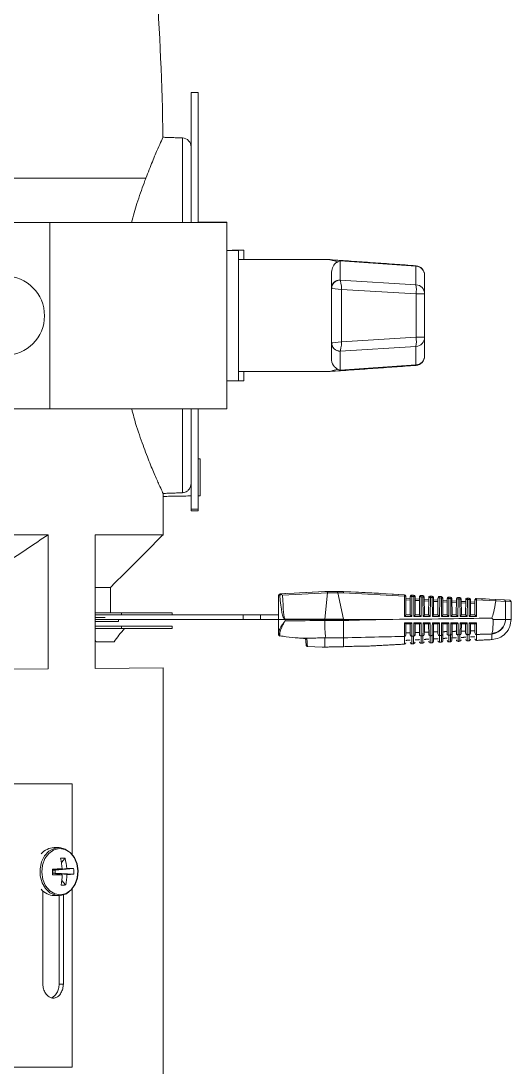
# Model space of a CAD drawing. Extents: x 12.1 to 108.7, y 1 to 80.4.
# Drawn here: x 49.34 to 52.63, y 61.99 to 69.01 of the extents above; entities that cross this region are included whole.
import ezdxf

# ---------------------------------------------------------------- set-up
doc = ezdxf.new("R2010")
doc.units = 0
doc.header["$MEASUREMENT"] = 0
doc.linetypes.add('SLD-Solid', pattern=[0])
doc.layers.add('OBJECT', color=7, linetype='CONTINUOUS')

msp = doc.modelspace()

# ---------------------------------------------------------------- linework, layer by layer
at = {"layer": 'OBJECT', "linetype": 'SLD-Solid', "lineweight": 15}
for p, q in [((50.479, 68.5258), (50.479, 67.6545)), ((50.527, 68.5258), (50.527, 67.6546)), ((50.4211, 67.6545), (50.4211, 68.2218)), ((50.1753, 67.9527), (48.3506, 67.9527)), ((49.5296, 67.6544), (48.3506, 67.6544)), ((49.5296, 67.6544), (48.3506, 67.6544)), ((49.5296, 66.4044), (49.5296, 67.6544)), ((49.5296, 67.6544), (49.5296, 67.6544)), ((50.7176, 67.656), (50.5296, 67.656)), ((50.5296, 67.656), (50.5296, 67.6546)), ((50.5296, 67.6546), (50.7176, 67.6546)), ((50.7176, 67.656), (50.7176, 67.6546)), ((50.7176, 66.4046), (50.7176, 67.6546)), ((50.7538, 67.4684), (50.7538, 67.468)), ((50.7956, 67.468), (50.7956, 66.5946)), ((50.8318, 67.4684), (50.8318, 67.4055)), ((51.9874, 67.3616), (51.4794, 67.3974)), ((51.4794, 67.3974), (51.4794, 67.2683)), ((51.4206, 67.2138), (51.4206, 67.3216)), ((51.9874, 67.2374), (51.9874, 67.3616)), ((52.0456, 67.2997), (52.0456, 67.3025)), ((52.0456, 67.2997), (52.0456, 67.1755)), ((51.4794, 67.2683), (51.4795, 67.2681)), ((51.4795, 67.2681), (51.9874, 67.2374)), ((51.4206, 66.8469), (51.4206, 67.2138)), ((51.4885, 67.2057), (51.4885, 66.855)), ((51.9885, 67.1755), (51.4885, 67.2057)), ((51.9885, 66.8852), (51.9885, 67.1755)), ((51.9885, 67.1755), (52.0456, 67.1755)), ((52.0456, 67.1755), (52.0456, 66.8852)), ((51.4885, 66.855), (51.9885, 66.8852)), ((51.9885, 66.8852), (52.0456, 66.8852)), ((52.0456, 66.8852), (52.0456, 66.7614)), ((51.4206, 66.7394), (51.4206, 66.8469)), ((51.9874, 66.8233), (51.4795, 66.7926)), ((51.9874, 66.6994), (51.9874, 66.8233)), ((51.4795, 66.7926), (51.4794, 66.7924)), ((51.4794, 66.7924), (51.4794, 66.6637)), ((52.0456, 66.7586), (52.0456, 66.7614)), ((51.4794, 66.6637), (51.9874, 66.6994)), ((51.9874, 66.6994), (51.9874, 66.6962)), ((50.7956, 66.5946), (50.7956, 66.593)), ((50.8318, 66.6555), (50.8318, 66.5934)), ((49.5296, 66.4044), (48.3506, 66.4044)), ((50.4211, 65.8421), (50.4211, 66.4044)), ((50.479, 66.4045), (50.479, 65.7309)), ((50.527, 66.4045), (50.527, 65.7309)), ((50.539, 66.0698), (50.539, 65.8219)), ((50.527, 65.7309), (50.479, 65.7309)), ((50.479, 65.7208), (50.479, 65.7309)), ((50.527, 65.7208), (50.479, 65.7208)), ((50.527, 65.7208), (50.527, 65.7309)), ((49.5184, 65.5609), (48.3506, 65.5609)), ((49.5184, 65.5609), (49.5184, 64.6607)), ((50.2918, 65.5609), (49.836, 65.5609)), ((49.836, 65.5609), (49.836, 64.9185)), ((49.9368, 65.2059), (49.836, 65.2059)), ((51.0657, 65.1448), (51.0657, 64.9925)), ((51.0658, 65.1537), (51.0741, 65.1541)), ((51.0874, 65.1644), (51.0752, 65.1637)), ((51.3757, 65.18), (51.0874, 65.1644)), ((51.0922, 65.1553), (51.3943, 65.1717)), ((51.1075, 65.1655), (51.1123, 65.1657)), ((51.2054, 65.1708), (51.3757, 65.18)), ((51.384, 65.18), (51.3757, 65.18)), ((51.3759, 64.9941), (51.3945, 65.1703)), ((51.4615, 65.18), (51.384, 65.18)), ((51.3945, 65.1703), (51.4622, 65.1703)), ((51.5007, 65.18), (51.4615, 65.18)), ((51.4622, 65.1705), (51.4622, 65.1703)), ((51.4622, 65.1705), (51.5017, 65.1705)), ((51.4622, 65.1703), (51.5004, 64.9941)), ((51.5007, 65.18), (51.5007, 65.18)), ((51.9095, 65.1584), (51.5007, 65.18)), ((51.5007, 65.18), (51.6019, 65.1747)), ((51.5017, 65.1705), (51.9102, 65.149)), ((51.6019, 65.1747), (51.7357, 65.1676)), ((51.7962, 65.1644), (51.8363, 65.1623)), ((51.8363, 65.1623), (51.9095, 65.1584)), ((51.9114, 65.013), (51.9102, 65.149)), ((51.919, 65.1485), (51.9201, 65.0225)), ((51.9191, 65.1329), (51.9493, 65.1313)), ((51.9492, 65.1219), (51.9192, 65.1235)), ((51.9483, 65.0225), (51.9494, 65.1459)), ((51.9606, 65.1463), (51.9595, 65.013)), ((51.9599, 65.1558), (51.9715, 65.1552)), ((51.9722, 65.1457), (51.9606, 65.1463)), ((51.9734, 65.013), (51.9722, 65.1457)), ((51.981, 65.1453), (51.9821, 65.0225)), ((51.9812, 65.1296), (52.0113, 65.128)), ((52.0112, 65.1186), (51.9812, 65.1202)), ((52.0103, 65.0225), (52.0114, 65.1426)), ((52.0226, 65.143), (52.0215, 65.013)), ((52.0219, 65.1525), (52.0336, 65.1519)), ((52.0343, 65.1424), (52.0226, 65.143)), ((52.0354, 65.013), (52.0343, 65.1424)), ((52.0431, 65.142), (52.0441, 65.0225)), ((52.0432, 65.1263), (52.0732, 65.1248)), ((52.0723, 65.0225), (52.0734, 65.1393)), ((52.0846, 65.1398), (52.0835, 65.013)), ((52.0839, 65.1492), (52.0956, 65.1486)), ((52.0963, 65.1391), (52.0846, 65.1398)), ((52.0974, 65.013), (52.0963, 65.1391)), ((52.1051, 65.1387), (52.1061, 65.0225)), ((52.1052, 65.1231), (52.1352, 65.1215)), ((52.1343, 65.0225), (52.1353, 65.1361)), ((52.1466, 65.1365), (52.1455, 65.013)), ((52.1459, 65.146), (52.1576, 65.1453)), ((52.1583, 65.1359), (52.1466, 65.1365)), ((52.1594, 65.013), (52.1583, 65.1359)), ((52.1671, 65.1354), (52.1681, 65.0225)), ((52.1672, 65.1198), (52.1972, 65.1182)), ((52.1963, 65.0225), (52.1973, 65.1328)), ((52.2085, 65.1332), (52.2075, 65.013)), ((52.2078, 65.1427), (52.2197, 65.1421)), ((52.2204, 65.1326), (52.2085, 65.1332)), ((52.2214, 65.013), (52.2204, 65.1326)), ((52.2291, 65.1322), (52.2301, 65.0225)), ((52.2583, 65.0225), (52.2593, 65.1295)), ((52.2705, 65.1299), (52.2695, 65.013)), ((52.2698, 65.1394), (52.2817, 65.1388)), ((52.2824, 65.1293), (52.2705, 65.1299)), ((52.2834, 65.013), (52.2824, 65.1293)), ((52.2912, 65.1289), (52.2921, 65.0225)), ((52.3203, 65.0225), (52.3212, 65.1262)), ((52.3325, 65.1267), (52.3315, 65.013)), ((52.3318, 65.1361), (52.3437, 65.1355)), ((52.3444, 65.126), (52.3325, 65.1267)), ((52.3454, 65.013), (52.3444, 65.126)), ((52.3532, 65.1256), (52.3541, 65.0225)), ((52.3823, 65.0225), (52.3832, 65.123)), ((52.3944, 65.1234), (52.3935, 65.013)), ((52.5207, 65.1262), (52.3937, 65.1329)), ((52.3937, 65.1329), (52.4253, 65.1312)), ((52.3944, 65.1234), (52.5231, 65.1166)), ((52.4546, 65.1297), (52.4804, 65.1283)), ((52.5793, 65.1231), (52.5207, 65.1262)), ((52.5793, 65.1231), (52.6162, 65.1211)), ((52.0732, 65.1153), (52.0433, 65.1169)), ((52.1351, 65.1121), (52.1053, 65.1136)), ((52.1971, 65.1088), (52.1673, 65.1104)), ((52.2293, 65.1165), (52.2592, 65.1149)), ((52.2591, 65.1055), (52.2294, 65.1071)), ((52.2913, 65.1132), (52.3211, 65.1117)), ((52.321, 65.1022), (52.2914, 65.1038)), ((52.3533, 65.11), (52.3831, 65.1084)), ((52.383, 65.099), (52.3534, 65.1005)), ((52.5231, 65.1162), (52.5887, 65.1131)), ((52.5887, 64.9925), (52.5887, 65.1131)), ((52.6257, 65.1111), (52.5887, 65.1131)), ((50.0115, 65.0375), (49.836, 65.0375)), ((50.0115, 65.0225), (49.836, 65.0225)), ((49.9024, 65.0057), (49.836, 65.0063)), ((49.9086, 64.9925), (49.836, 64.9925)), ((49.9909, 64.9775), (49.836, 64.9775)), ((49.9086, 64.9925), (50.8287, 64.9925)), ((50.0115, 65.0375), (50.0115, 65.0225)), ((50.0115, 65.0375), (50.3518, 65.0375)), ((50.0115, 65.0225), (50.3312, 65.0225)), ((50.3312, 65.0225), (50.8287, 65.0225)), ((50.8287, 65.0225), (50.8287, 64.9925)), ((50.8287, 65.0225), (50.9442, 65.0225)), ((50.8287, 64.9925), (50.9442, 64.9925)), ((50.9442, 65.0225), (50.9442, 64.9925)), ((50.9442, 65.0225), (51.0657, 65.0225)), ((50.9442, 64.9925), (51.0657, 64.9925)), ((51.0657, 64.9925), (51.0657, 64.9008)), ((51.1072, 64.9925), (51.0657, 64.9925)), ((51.1102, 64.9933), (51.3758, 64.9933)), ((51.1102, 64.9832), (51.1102, 64.9917)), ((51.3757, 64.9917), (51.1102, 64.9917)), ((51.3757, 64.9909), (51.3757, 64.9917)), ((51.3757, 64.9857), (51.3757, 64.9909)), ((51.3757, 64.9909), (51.5007, 64.9909)), ((51.3757, 64.9852), (51.3757, 64.9857)), ((51.5007, 64.9857), (51.3757, 64.9857)), ((51.3758, 64.9933), (51.3759, 64.9941)), ((51.5004, 64.9941), (51.3759, 64.9941)), ((51.5007, 64.9909), (51.5007, 64.9857)), ((51.5007, 64.9857), (51.5007, 64.9853)), ((51.7894, 64.9925), (51.5008, 64.9925)), ((51.9595, 65.013), (51.9114, 65.013)), ((51.9201, 65.0225), (51.9485, 65.0225)), ((52.0215, 65.013), (51.9734, 65.013)), ((51.9821, 65.0225), (52.0105, 65.0225)), ((52.0835, 65.013), (52.0354, 65.013)), ((52.0441, 65.0225), (52.0725, 65.0225)), ((52.1455, 65.013), (52.0974, 65.013)), ((52.1061, 65.0225), (52.1345, 65.0225)), ((52.2075, 65.013), (52.1594, 65.013)), ((52.1681, 65.0225), (52.1965, 65.0225)), ((52.2695, 65.013), (52.2214, 65.013)), ((52.2301, 65.0225), (52.2585, 65.0225)), ((52.3315, 65.013), (52.2834, 65.013)), ((52.2921, 65.0225), (52.3205, 65.0225)), ((52.3935, 65.013), (52.3454, 65.013)), ((52.3541, 65.0225), (52.3825, 65.0225)), ((50.0114, 64.9475), (49.836, 64.9475)), ((50.0114, 64.9325), (49.836, 64.9325)), ((49.836, 64.9185), (49.836, 64.6635)), ((50.0114, 64.9475), (50.0114, 64.9325)), ((50.0114, 64.9475), (50.3518, 64.9475)), ((50.0114, 64.9325), (50.3518, 64.9325)), ((49.8418, 64.8425), (49.9618, 64.8425)), ((51.2457, 64.8692), (51.2499, 64.8204)), ((51.3757, 64.8685), (51.3757, 64.8061)), ((51.3762, 64.8692), (51.5007, 64.8692)), ((51.5007, 64.8691), (51.5007, 64.8096)), ((52.1055, 64.8934), (52.1051, 64.8461)), ((52.1675, 64.895), (52.1671, 64.8493)), ((52.2295, 64.8967), (52.2291, 64.8526)), ((51.3579, 64.806), (51.2594, 64.8113)), ((51.5007, 64.8096), (51.5007, 64.8096)), ((49.5184, 64.6607), (47.9696, 64.6472)), ((49.836, 64.6635), (50.2918, 64.6674)), ((47.9796, 63.8899), (49.6802, 63.8899)), ((49.6802, 63.4163), (49.6802, 63.8899)), ((49.6327, 63.3915), (49.608, 63.3615)), ((49.5482, 63.3172), (49.5505, 63.3108)), ((49.6125, 63.3206), (49.5505, 63.3108)), ((49.5667, 63.3114), (49.5505, 63.3108)), ((49.551, 63.2903), (49.5505, 63.3108)), ((49.6905, 63.3226), (49.5667, 63.3114)), ((49.5667, 63.3114), (49.6446, 63.3218)), ((49.5686, 63.3137), (49.5667, 63.3114)), ((49.5667, 63.3114), (49.5672, 63.2909)), ((49.5491, 63.2791), (49.551, 63.2903)), ((49.551, 63.2903), (49.5672, 63.2909)), ((49.551, 63.2903), (49.6134, 63.2799)), ((49.5706, 63.287), (49.5672, 63.2909)), ((49.6456, 63.2811), (49.5672, 63.2909)), ((49.6914, 63.2846), (49.5672, 63.2909)), ((49.6369, 63.2114), (49.6111, 63.2409)), ((49.4829, 63.1723), (49.4829, 62.5462)), ((49.6802, 61.9899), (49.6802, 63.1854)), ((49.594, 62.5462), (49.594, 63.1399)), ((49.6217, 62.5462), (49.6217, 63.1445)), ((49.594, 62.5462), (49.6217, 62.5462)), ((45.6035, 61.9899), (49.6802, 61.9899))]:
    msp.add_line(p, q, dxfattribs=at)
at = {"layer": 'OBJECT', "linetype": 'SLD-Solid', "lineweight": 15, "flags": 128}
for points in [[(50.7176, 67.6546), (50.7101, 67.6546), (50.6878, 67.6545), (50.6509, 67.6545), (50.5999, 67.6545), (50.5355, 67.6545), (50.4584, 67.6545), (50.3696, 67.6544), (50.2703, 67.6544), (50.1616, 67.6544), (50.045, 67.6544), (49.9219, 67.6544), (49.7939, 67.6544), (49.6626, 67.6544), (49.5296, 67.6544)], [(50.5296, 67.6546), (50.5223, 67.6546), (50.5005, 67.6545), (50.4646, 67.6545), (50.415, 67.6545), (50.3525, 67.6545), (50.2781, 67.6545), (50.1927, 67.6545), (50.0976, 67.6544), (49.9943, 67.6544), (49.8842, 67.6544), (49.7689, 67.6544), (49.6501, 67.6544), (49.5296, 67.6544)], [(51.9874, 67.3648), (51.9874, 67.3645), (51.9874, 67.3616)], [(50.7176, 66.4046), (50.7101, 66.4046), (50.6878, 66.4045), (50.6509, 66.4045), (50.5999, 66.4045), (50.5355, 66.4045), (50.4584, 66.4045), (50.3696, 66.4044), (50.2703, 66.4044), (50.1616, 66.4044), (50.045, 66.4044), (49.9219, 66.4044), (49.7939, 66.4044), (49.6626, 66.4044), (49.5296, 66.4044)], [(51.0658, 65.1539), (51.0658, 65.1538), (51.0658, 65.1537)], [(51.3757, 65.18), (51.3757, 65.18)], [(51.5007, 65.18), (51.5007, 65.18)], [(51.2165, 64.8666), (51.2165, 64.8664), (51.2165, 64.8664)], [(51.2346, 64.8657), (51.2346, 64.8654), (51.2346, 64.8654)], [(49.7187, 63.3057), (49.7119, 63.3529), (49.6945, 63.3955), (49.6678, 63.4297), (49.6345, 63.4524), (49.5973, 63.4617), (49.5595, 63.4567), (49.5247, 63.4378), (49.4958, 63.4068), (49.4754, 63.3663), (49.4653, 63.3201), (49.4664, 63.2721), (49.4787, 63.2267), (49.501, 63.1879), (49.5313, 63.1591), (49.567, 63.1429), (49.6049, 63.1408), (49.6416, 63.1528), (49.6738, 63.1781), (49.6988, 63.2142), (49.7142, 63.2581), (49.7187, 63.3057)], [(49.7213, 63.3055), (49.7142, 63.3531), (49.6958, 63.3956), (49.6679, 63.4288), (49.6333, 63.4495), (49.5953, 63.4557), (49.5577, 63.4466), (49.5241, 63.4233), (49.4979, 63.3881), (49.4816, 63.3443), (49.4767, 63.2962), (49.4839, 63.2486), (49.5023, 63.2061), (49.5301, 63.1729), (49.5647, 63.1522), (49.6027, 63.1461), (49.6403, 63.1551), (49.6739, 63.1784), (49.7001, 63.2137), (49.7164, 63.2575), (49.7213, 63.3055)]]:
    msp.add_lwpolyline(points, dxfattribs=at)
at = {"layer": 'OBJECT', "linetype": 'SLD-Solid', "lineweight": 15}
msp.add_circle((49.2296, 67.0294), 0.2655, dxfattribs=at)
for centre, radius, start, end in [((31.845, 67.9527), 18.4468, 0.84309, 4.15001), ((50.419, 68.1618), 0.06, 0, 88), ((51.9831, 67.3025), 0.0625, 0, 85.34043), ((51.9833, 67.2995), 0.0623, 0.16867, 86.20112), ((51.4754, 67.2136), 0.0549, 85.83364, 179.79673), ((51.4777, 67.2123), 0.0558, 88.07503, 178.69997), ((51.7583, 67.2024), 0.2318, 353.32391, 8.68719), ((51.9833, 67.1753), 0.0623, 0.16867, 86.20112), ((49.2296, 67.0294), 0.2655, 270, 360), ((51.7585, 66.8583), 0.2316, 351.30854, 6.67975), ((51.9833, 66.8854), 0.0623, 273.80009, 359.83235), ((51.4754, 66.8471), 0.0549, 180.20204, 274.16536), ((51.4777, 66.8484), 0.0558, 181.29808, 271.92874), ((51.9833, 66.7616), 0.0623, 273.80009, 359.83235), ((51.9831, 66.7586), 0.0625, 274.46735, 0), ((51.0758, 65.1537), 0.01, 93.10593, 179.19103), ((51.0758, 65.1537), 0.00999, 93.14487, 180.04936), ((51.8901, 65.1523), 0.0204, 350.72123, 17.61654), ((51.909, 65.1484), 0.01, 0.5, 86.97745), ((51.9126, 65.108), 0.041, 81.00003, 93.31467), ((51.9594, 65.1458), 0.01, 86.97745, 179.5), ((51.9571, 65.0919), 0.0545, 86.31935, 98.13363), ((51.9405, 65.1496), 0.0204, 350.72123, 17.61654), ((51.9521, 65.149), 0.0204, 350.72123, 17.61654), ((51.971, 65.1452), 0.01, 0.5, 86.97745), ((51.9746, 65.1048), 0.041, 81.00003, 93.31467), ((52.0214, 65.1425), 0.01, 86.97745, 179.5), ((52.0191, 65.0886), 0.0545, 86.31935, 98.13363), ((52.0025, 65.1463), 0.0204, 350.72123, 17.61654), ((52.0141, 65.1457), 0.0204, 350.72123, 17.61654), ((52.0331, 65.1419), 0.01, 0.5, 86.97745), ((52.0366, 65.1015), 0.041, 81.00003, 93.31467), ((52.0834, 65.1392), 0.01, 86.97745, 179.5), ((52.0811, 65.0853), 0.0545, 86.31935, 98.13363), ((52.0644, 65.143), 0.0204, 350.72123, 17.61654), ((52.0762, 65.1424), 0.0204, 350.72123, 17.61654), ((52.0951, 65.1386), 0.01, 0.5, 86.97745), ((52.0987, 65.0982), 0.041, 81.00003, 93.31467), ((52.1453, 65.136), 0.01, 86.97745, 179.5), ((52.1431, 65.0821), 0.0545, 86.31935, 98.13363), ((52.1264, 65.1398), 0.0204, 350.72123, 17.61654), ((52.1382, 65.1392), 0.0204, 350.72123, 17.61654), ((52.1571, 65.1353), 0.01, 0.5, 86.97745), ((52.1607, 65.0949), 0.041, 81.00003, 93.31467), ((52.2073, 65.1327), 0.01, 86.97745, 179.5), ((52.205, 65.0788), 0.0545, 86.31935, 98.13363), ((52.1884, 65.1365), 0.0204, 350.72123, 17.61654), ((52.2002, 65.1359), 0.0204, 350.72123, 17.61654), ((52.2191, 65.1321), 0.01, 0.5, 86.97745), ((52.2227, 65.0917), 0.041, 81.00003, 93.31467), ((52.2693, 65.1294), 0.01, 86.97745, 179.5), ((52.267, 65.0755), 0.0545, 86.31935, 98.13363), ((52.2504, 65.1332), 0.0204, 350.72123, 17.61654), ((52.2623, 65.1326), 0.0204, 350.72123, 17.61654), ((52.2812, 65.1288), 0.01, 0.5, 86.97745), ((52.2848, 65.0884), 0.041, 81.00003, 93.31467), ((52.3312, 65.1261), 0.01, 86.97745, 179.5), ((52.329, 65.0722), 0.0545, 86.31935, 98.13363), ((52.3123, 65.13), 0.0204, 350.72123, 17.61654), ((52.3243, 65.1293), 0.0204, 350.72123, 17.61654), ((52.3432, 65.1255), 0.01, 0.5, 86.97745), ((52.3468, 65.0851), 0.041, 81.00003, 93.31467), ((52.3932, 65.1229), 0.01, 86.97745, 179.5), ((52.3909, 65.069), 0.0545, 86.31935, 98.13363), ((52.3743, 65.1267), 0.0204, 350.72123, 17.61654), ((52.5787, 65.1132), 0.00991, 359.445, 86.52929), ((52.6157, 65.1111), 0.01, 3.57385, 86.97745), ((51.2016, 64.9028), 0.1302, 135.49062, 136.45625), ((51.226, 64.9917), 0.1158, 179.21921, 180.0002), ((51.0742, 64.9019), 0.00857, 187.22979, 268.6404), ((51.0757, 64.8911), 0.01, 180, 260.74539), ((51.0748, 64.8918), 0.00906, 184.36208, 267.18433), ((51.0852, 64.8806), 0.0111, 168.50523, 176.35301), ((51.2556, 64.8703), 0.0101, 228.84613, 267.39119), ((51.9096, 64.8887), 0.00987, 272.26049, 358.86459), ((51.9589, 64.89), 0.0099, 181.21074, 273.62727), ((51.9594, 64.8391), 0.01, 180.5, 275.5324), ((51.9716, 64.8903), 0.00987, 272.28313, 358.8845), ((51.971, 64.8397), 0.01, 275.4601, 359.5), ((52.0209, 64.8916), 0.0099, 181.18823, 273.60786), ((52.0214, 64.8423), 0.01, 180.5, 275.16683), ((52.033, 64.8429), 0.01, 275.09389, 359.5), ((52.0336, 64.8919), 0.00988, 272.30547, 358.90413), ((52.0829, 64.8932), 0.00991, 181.16604, 273.5887), ((52.0834, 64.8456), 0.01, 180.5, 274.79974), ((52.0951, 64.8462), 0.01, 274.72616, 359.5), ((52.0956, 64.8935), 0.00988, 272.32752, 358.92347), ((52.1448, 64.8949), 0.00991, 181.14419, 273.56979), ((52.1453, 64.8488), 0.01, 180.5, 274.43116), ((52.1571, 64.8494), 0.01, 274.35696, 359.5), ((52.1576, 64.8952), 0.00988, 272.34926, 358.94251), ((52.2068, 64.8965), 0.00991, 181.12267, 273.55115), ((52.2073, 64.8521), 0.01, 180.5, 274.06115), ((52.2191, 64.8527), 0.01, 273.98632, 359.5), ((52.2196, 64.8969), 0.00989, 272.3707, 358.96126), ((52.2688, 64.8982), 0.00991, 181.10147, 273.53277), ((52.2693, 64.8553), 0.01, 180.5, 273.68975), ((52.2812, 64.8559), 0.01, 273.6143, 359.5), ((52.2816, 64.8986), 0.00989, 272.39183, 358.97972), ((52.3308, 64.9), 0.00992, 181.08062, 273.51465), ((52.3313, 64.8586), 0.01, 180.5, 273.31701), ((52.3432, 64.8592), 0.01, 273.24094, 359.5), ((52.3437, 64.9003), 0.00989, 272.41266, 358.99788), ((52.3928, 64.9017), 0.00992, 181.06009, 273.4968), ((52.3932, 64.8618), 0.01, 180.5, 273.01384), ((51.909, 64.8364), 0.01, 275.82473, 359.5), ((49.5626, 63.3471), 0.1148, 91.56411, 140.87588), ((49.6273, 63.1365), 0.255, 88.80832, 95.56715), ((49.1488, 63.2906), 0.4646, 3.70626, 12.3999), ((49.2718, 63.2936), 0.3739, 4.32997, 15.17761), ((49.7803, 59.5782), 3.7462, 92.5681, 93.55271), ((63.9096, 63.6405), 14.3651, 181.28977, 181.44152), ((49.6901, 61.9765), 1.3461, 89.98649, 91.93761), ((49.4362, 63.2975), 0.2555, 357.0964, 5.63489), ((49.5553, 65.4536), 2.1745, 269.83739, 271.53308), ((49.1581, 63.2875), 0.4554, 350.22795, 359.03853), ((49.2783, 63.2913), 0.3675, 347.44184, 358.41538), ((49.6097, 64.0657), 0.7854, 272.62037, 275.96901), ((49.5621, 63.2535), 0.1137, 218.85675, 268.70326), ((49.6128, 63.4508), 0.2406, 268.60588, 275.76959)]:
    msp.add_arc(centre, radius, start, end, dxfattribs=at)
for centre, major_axis, ratio, start_param, end_param in [((51.4831, 67.2057), (-0.0042, 0.0629), 0.086253, 4.70644, 6.158379), ((51.4831, 67.2132), (0.0625, -0.0005), 0.013842, 3.14171, 3.347833), ((51.4831, 67.2057), (0.0625, -0.0079), 0.010762, 1.484896, 2.936836), ((51.4831, 66.8475), (0.0625, 0.0005), 0.0135, 2.935355, 3.141479), ((51.4831, 66.855), (0.0625, 0.0079), 0.011099, 3.346307, 4.798246), ((51.4831, 66.855), (0.0042, 0.0629), 0.086276, 3.266059, 4.717998), ((51.1257, 65.5612), (0.0157, 0.5695), 0.101686, 2.370066, 3.09173), ((51.118, 65.5628), (0.0078, 0.5695), 0.050872, 2.368959, 3.089624), ((51.3572, 65.17), (0.0374, 0.0006), 0.267094, 6.250695, 6.391296), ((51.4615, 65.17), (0, 0.01), 0.061163, 4.764749, 6.283185), ((51.5005, 65.17), (0.00026, 0.01), 0.120424, 4.767926, 6.280008), ((52.4706, 67.2823), (-0.0147, 2.2897), 0.052015, 3.230394, 3.471508), ((51.1257, 65.5612), (0.0157, 0.5695), 0.101686, 3.09173, 3.144394), ((51.118, 65.5628), (0.0078, 0.5695), 0.050872, 3.089624, 3.142288), ((51.0179, 67.055), (7.8848, 0), 0.262774, 4.724089, 4.75778), ((52.4787, 64.9909), (0.9787, -0.0064), 0.122438, 3.168969, 3.182058), ((47.4824, 67.055), (19.0675, 0), 0.111038, 4.924724, 4.940236), ((52.478, 64.9909), (0.9773, 0), 0.122785, 3.128502, 3.141593), ((51.9102, 65.0125), (0.00991, 0.00999), 0.035372, 4.799799, 6.248135), ((51.9583, 65.0125), (-0.00988, 0.00996), 0.087934, 4.677799, 6.196235), ((51.9722, 65.0125), (0.00991, 0.00999), 0.035372, 4.799799, 6.248135), ((52.0203, 65.0125), (-0.00988, 0.00996), 0.087934, 4.677799, 6.196235), ((52.0342, 65.0125), (0.00991, 0.00999), 0.035372, 4.799799, 6.248135), ((52.0823, 65.0125), (-0.00988, 0.00996), 0.087934, 4.677799, 6.196235), ((52.0962, 65.0125), (0.00991, 0.00999), 0.035372, 4.799799, 6.248135), ((52.1443, 65.0125), (-0.00988, 0.00996), 0.087934, 4.677799, 6.196235), ((52.1582, 65.0125), (0.00991, 0.00999), 0.035372, 4.799799, 6.248135), ((52.2063, 65.0125), (-0.00988, 0.00996), 0.087934, 4.677799, 6.196235), ((52.2202, 65.0125), (0.00991, 0.00999), 0.035372, 4.799799, 6.248135), ((52.2683, 65.0125), (-0.00988, 0.00996), 0.087934, 4.677799, 6.196235), ((52.2822, 65.0125), (0.00991, 0.00999), 0.035372, 4.799799, 6.248135), ((52.3303, 65.0125), (-0.00988, 0.00996), 0.087934, 4.677799, 6.196235), ((52.3442, 65.0125), (0.00991, 0.00999), 0.035372, 4.799799, 6.248135), ((52.3923, 65.0125), (-0.00988, 0.00996), 0.087934, 4.677799, 6.196235)]:
    msp.add_ellipse(centre, major_axis=major_axis, ratio=ratio, start_param=start_param, end_param=end_param, dxfattribs=at)
for points, degree in [([(50.527, 68.5258), (50.479, 68.5258)], 1), ([(50.4211, 68.2218), (50.2889, 68.2264)], 1), ([(50.7956, 67.468), (50.7176, 67.468)], 1), ([(50.8318, 67.4684), (50.7538, 67.4684)], 1), ([(51.4107, 67.4055), (50.7956, 67.4055)], 1), ([(51.9874, 67.3648), (51.4092, 67.4055)], 1), ([(51.4092, 66.6555), (51.9874, 66.6962)], 1), ([(50.7176, 66.593), (50.7956, 66.593)], 1), ([(50.7956, 66.6555), (51.4107, 66.6555)], 1), ([(50.7956, 66.5934), (50.8318, 66.5934)], 1), ([(50.539, 66.0698), (50.527, 66.07)], 1), ([(50.2909, 65.8374), (50.4211, 65.8421)], 1), ([(50.2918, 65.8176), (50.479, 65.8209)], 1), ([(50.527, 65.8217), (50.539, 65.8219)], 1), ([(50.2918, 65.5609), (50.2918, 65.8179)], 1), ([(49.9368, 65.2059), (50.2918, 65.5609)], 1), ([(49.9368, 65.0375), (49.9368, 65.2059)], 1), ([(51.0657, 65.1448), (51.0658, 65.1537)], 1), ([(52.5231, 65.1166), (52.5231, 65.1162)], 1), ([(52.6257, 64.9921), (52.6257, 65.1111)], 1), ([(49.9909, 64.9775), (49.9909, 64.9925)], 1), ([(50.3518, 65.0225), (50.3518, 65.0375)], 1), ([(51.3758, 64.9933), (51.3757, 64.9917)], 1), ([(52.505, 64.9925), (52.4958, 65.0016)], 1), ([(52.505, 64.9925), (52.5049, 64.9818), (52.5049, 64.9604), (52.5035, 64.9328), (52.5011, 64.9105), (52.4989, 64.9022), (52.4977, 64.8981)], 3), ([(52.5887, 64.9925), (52.5858, 64.9925), (52.5801, 64.9925), (52.5609, 64.9925), (52.5358, 64.9925), (52.5152, 64.9925), (52.505, 64.9925)], 3), ([(52.5891, 64.9925), (52.5887, 64.9925)], 1), ([(52.6257, 64.9925), (52.6242, 64.9925), (52.6211, 64.9925), (52.5998, 64.9925), (52.5891, 64.9925)], 3), ([(50.3518, 64.9325), (50.3518, 64.9475)], 1), ([(51.9491, 64.9625), (51.92, 64.9625)], 1), ([(52.0111, 64.9625), (51.982, 64.9625)], 1), ([(52.0436, 64.9061), (52.0728, 64.9071)], 1), ([(52.0732, 64.9625), (52.044, 64.9625)], 1), ([(52.1056, 64.9081), (52.1348, 64.909)], 1), ([(52.1353, 64.9625), (52.1059, 64.9625)], 1), ([(52.1676, 64.91), (52.1968, 64.9109)], 1), ([(52.1973, 64.9625), (52.1679, 64.9625)], 1), ([(52.2297, 64.912), (52.2588, 64.9129)], 1), ([(52.2594, 64.9625), (52.2299, 64.9625)], 1), ([(52.2917, 64.9139), (52.3208, 64.9149)], 1), ([(52.3215, 64.9625), (52.2918, 64.9625)], 1), ([(52.3537, 64.9159), (52.3827, 64.9169)], 1), ([(52.3836, 64.9625), (52.3538, 64.9625)], 1), ([(49.836, 64.8506), (49.8418, 64.8425)], 1), ([(51.0657, 64.9008), (51.0657, 64.8911)], 1), ([(51.0743, 64.8828), (51.074, 64.8933)], 1), ([(51.2165, 64.8666), (51.3757, 64.8685)], 1), ([(51.2346, 64.8657), (51.2165, 64.8666)], 1), ([(51.3757, 64.8685), (51.3762, 64.8692)], 1), ([(51.5007, 64.8692), (51.5007, 64.8691)], 1), ([(51.9493, 64.8535), (51.9191, 64.8519)], 1), ([(51.9196, 64.9023), (51.9489, 64.9032)], 1), ([(51.9595, 64.8801), (51.972, 64.8804)], 1), ([(52.0113, 64.8568), (51.9812, 64.8552)], 1), ([(51.9816, 64.9042), (52.0108, 64.9051)], 1), ([(52.0215, 64.8817), (52.034, 64.882)], 1), ([(52.043, 64.8584), (52.0734, 64.86)], 1), ([(52.0835, 64.8833), (52.096, 64.8837)], 1), ([(52.105, 64.8617), (52.1354, 64.8633)], 1), ([(52.1455, 64.885), (52.158, 64.8853)], 1), ([(52.1459, 64.8388), (52.1577, 64.8394)], 1), ([(52.1671, 64.8649), (52.1974, 64.8665)], 1), ([(52.2074, 64.8866), (52.22, 64.887)], 1), ([(52.2079, 64.8421), (52.2197, 64.8427)], 1), ([(52.2291, 64.8682), (52.2593, 64.8698)], 1), ([(52.2694, 64.8883), (52.2821, 64.8887)], 1), ([(52.2698, 64.8453), (52.2817, 64.8459)], 1), ([(52.3211, 64.873), (52.2913, 64.8715)], 1), ([(52.3314, 64.8901), (52.3441, 64.8904)], 1), ([(52.3318, 64.8486), (52.3437, 64.8492)], 1), ([(52.3831, 64.8763), (52.3533, 64.8747)], 1), ([(52.3934, 64.8918), (52.4964, 64.8948)], 1), ([(52.3937, 64.8518), (52.4977, 64.8573)], 1), ([(52.4977, 64.8981), (52.4964, 64.8948)], 1), ([(51.2593, 64.8113), (51.2594, 64.8113)], 1), ([(51.3579, 64.806), (51.3579, 64.806)], 1), ([(51.6422, 64.8124), (51.9097, 64.8264)], 1), ([(51.9601, 64.8291), (51.9717, 64.8297)], 1), ([(52.022, 64.8323), (52.0337, 64.8329)], 1), ([(52.084, 64.8356), (52.0957, 64.8362)], 1), ([(50.2918, 59.732), (50.2918, 64.6674)], 1), ([(49.5916, 63.4619), (49.5595, 63.4619)], 1), ([(49.5595, 63.1399), (49.5916, 63.1399)], 1)]:
    msp.add_open_spline(points, degree=degree, dxfattribs=at)
for points, knots in [([(50.1753, 67.9527), (50.1903, 67.9912), (50.2208, 68.0691), (50.257, 68.1531), (50.2809, 68.2069), (50.2912, 68.2295), (50.2891, 68.2248), (50.2888, 68.2241)], [0, 0, 0, 0, 0.235911, 0.478285, 0.714338, 0.95804, 1, 1, 1, 1]), ([(50.079, 67.6544), (50.091, 67.6977), (50.1179, 67.7946), (50.1516, 67.8896), (50.1711, 67.9417), (50.1753, 67.9527)], [0, 0, 0, 0, 0.388967, 0.870535, 1, 1, 1, 1]), ([(51.4632, 67.3906), (51.4524, 67.3935), (51.4358, 67.398), (51.4182, 67.403), (51.4087, 67.4057), (51.4103, 67.4052), (51.4107, 67.4051)], [0, 0, 0, 0, 0.380213, 0.585308, 0.891558, 1, 1, 1, 1]), ([(51.4206, 67.3216), (51.4232, 67.3355), (51.4285, 67.3639), (51.4459, 67.3828), (51.4612, 67.3897), (51.4632, 67.3906)], [0, 0, 0, 0, 0.454626, 0.927986, 1, 1, 1, 1]), ([(51.4632, 67.3906), (51.4685, 67.3932), (51.4739, 67.3959), (51.4793, 67.3974), (51.4794, 67.3974)], [0, 0, 0, 0, 0.982724, 1, 1, 1, 1]), ([(51.4632, 66.6705), (51.4555, 66.6752), (51.4336, 66.6885), (51.4214, 66.715), (51.4206, 66.7369), (51.4206, 66.7394)], [0, 0, 0, 0, 0.324577, 0.922742, 1, 1, 1, 1]), ([(51.4107, 66.656), (51.4106, 66.656), (51.4105, 66.6559), (51.4251, 66.66), (51.4453, 66.6656), (51.4624, 66.6702), (51.4632, 66.6705)], [0, 0, 0, 0, 0.199958, 0.414765, 0.971008, 1, 1, 1, 1]), ([(51.4794, 66.6637), (51.4793, 66.6637), (51.4739, 66.6652), (51.4685, 66.6678), (51.4632, 66.6705)], [0, 0, 0, 0, 0.017276, 1, 1, 1, 1]), ([(50.2909, 65.8374), (50.2889, 65.8417), (50.2843, 65.8515), (50.2643, 65.8948), (50.2324, 65.9669), (50.191, 66.0662), (50.1438, 66.1939), (50.1045, 66.3078), (50.0852, 66.3857), (50.0805, 66.4044)], [0, 0, 0, 0, 0.120428, 0.276499, 0.436734, 0.600163, 0.767647, 0.944347, 1, 1, 1, 1]), ([(50.4211, 65.8421), (50.425, 65.8425), (50.4343, 65.8435), (50.4496, 65.8502), (50.4647, 65.8629), (50.4759, 65.8823), (50.4789, 65.8982), (50.479, 65.9058), (50.479, 65.9062)], [0, 0, 0, 0, 0.1113777, 0.2626743, 0.5118591, 0.7731513, 0.9887924, 1, 1, 1, 1]), ([(50.2909, 65.8374), (50.2911, 65.8324), (50.2917, 65.8207), (50.2917, 65.8189), (50.2918, 65.8179)], [0, 0, 0, 0, 0.4290587, 1, 1, 1, 1]), ([(49.5184, 65.5609), (49.4266, 65.4982), (49.2428, 65.3727), (49.05, 65.2615), (48.9535, 65.2059)], [0, 0, 0, 0, 0.499415, 1, 1, 1, 1]), ([(51.0741, 65.1541), (51.0741, 65.1541), (51.0758, 65.1556), (51.0786, 65.1576), (51.0823, 65.1595), (51.0833, 65.16)], [0, 0, 0, 0, 0.021182, 0.71712, 1, 1, 1, 1]), ([(51.0874, 65.1644), (51.0874, 65.1644), (51.0871, 65.1643), (51.0861, 65.1641), (51.0848, 65.1631), (51.0838, 65.1614), (51.0834, 65.1602), (51.0833, 65.16)], [0, 0, 0, 0, 0.017181, 0.202287, 0.556603, 0.898381, 1, 1, 1, 1]), ([(51.0833, 65.16), (51.0861, 65.1585), (51.089, 65.157), (51.0921, 65.1553), (51.0922, 65.1553)], [0, 0, 0, 0, 0.980027, 1, 1, 1, 1]), ([(51.384, 65.18), (51.3855, 65.18), (51.3881, 65.1799), (51.3906, 65.1788), (51.3922, 65.1767), (51.3933, 65.1741), (51.394, 65.1723), (51.3943, 65.1717)], [0, 0, 0, 0, 0.2815032, 0.4771486, 0.6724629, 0.8784622, 1, 1, 1, 1]), ([(52.4253, 65.1312), (52.4292, 65.131), (52.4368, 65.1306), (52.446, 65.1301), (52.4522, 65.1298), (52.4538, 65.1297), (52.4546, 65.1297)], [0, 0, 0, 0, 0.261879, 0.524407, 0.77642, 1, 1, 1, 1]), ([(52.5231, 65.1166), (52.5231, 65.1177), (52.5231, 65.1199), (52.5228, 65.1228), (52.5221, 65.125), (52.5214, 65.1259), (52.5209, 65.1261), (52.5208, 65.1262), (52.5207, 65.1262)], [0, 0, 0, 0, 0.219281, 0.438507, 0.659241, 0.882986, 0.98583, 1, 1, 1, 1]), ([(51.1102, 64.9832), (51.1101, 64.9831), (51.1093, 64.9821), (51.1067, 64.9788), (51.0982, 64.9676), (51.0839, 64.9472), (51.0691, 64.9218), (51.0667, 64.9072), (51.0657, 64.9008)], [0, 0, 0, 0, 0.00366, 0.034965, 0.112488, 0.381452, 0.732443, 1, 1, 1, 1]), ([(51.074, 64.8933), (51.0746, 64.8997), (51.0761, 64.9161), (51.0893, 64.9462), (51.1024, 64.9702), (51.1095, 64.9821), (51.1101, 64.9831), (51.1102, 64.9832)], [0, 0, 0, 0, 0.244744, 0.626729, 0.967928, 0.996144, 1, 1, 1, 1]), ([(51.3757, 64.9852), (51.3757, 64.9801), (51.3755, 64.9615), (51.3763, 64.9305), (51.3778, 64.8983), (51.3809, 64.8778), (51.3775, 64.8716), (51.3762, 64.8692)], [0, 0, 0, 0, 0.097508, 0.351331, 0.599304, 0.843154, 1, 1, 1, 1]), ([(51.5007, 64.9853), (51.501, 64.9719), (51.5015, 64.9449), (51.5014, 64.9093), (51.5006, 64.8819), (51.5007, 64.8733), (51.5007, 64.8692)], [0, 0, 0, 0, 0.253584, 0.507165, 0.760847, 1, 1, 1, 1]), ([(52.4958, 65.0016), (52.4901, 65.0015), (52.4617, 65.001), (52.3423, 64.9988), (52.1125, 64.9948), (51.9054, 64.9933), (51.7894, 64.9925)], [0, 0, 0, 0, 0.024148, 0.120739, 0.507103, 1, 1, 1, 1]), ([(52.5891, 64.9925), (52.5875, 64.9808), (52.5842, 64.9565), (52.5628, 64.9247), (52.5321, 64.9016), (52.508, 64.897), (52.4964, 64.8948)], [0, 0, 0, 0, 0.2411698, 0.5, 0.7588302, 1, 1, 1, 1]), ([(52.6257, 64.9925), (52.624, 64.976), (52.6203, 64.9417), (52.5908, 64.8971), (52.5478, 64.8653), (52.5138, 64.8599), (52.4974, 64.8572)], [0, 0, 0, 0, 0.240773, 0.5, 0.759227, 1, 1, 1, 1]), ([(52.5887, 64.9925), (52.5869, 64.9814), (52.5833, 64.9583), (52.5622, 64.928), (52.5325, 64.9056), (52.509, 64.9005), (52.4977, 64.8981)], [0, 0, 0, 0, 0.241561, 0.5, 0.758439, 1, 1, 1, 1]), ([(49.9618, 64.8425), (49.9724, 64.8577), (49.9942, 64.8888), (50.019, 64.9177), (50.0316, 64.9325)], [0, 0, 0, 0, 0.48751, 1, 1, 1, 1]), ([(51.91, 64.8789), (51.91, 64.8806), (51.9103, 64.886), (51.9107, 64.9044), (51.9111, 64.9329), (51.9113, 64.9563), (51.9114, 64.9678), (51.9114, 64.9704)], [0, 0, 0, 0, 0.1473761, 0.4444958, 0.7411544, 0.9402222, 1, 1, 1, 1]), ([(51.9114, 64.9704), (51.918, 64.9704), (51.9341, 64.9704), (51.9501, 64.9703), (51.9595, 64.9703)], [0, 0, 0, 0, 0.412557, 1, 1, 1, 1]), ([(51.92, 64.9625), (51.9198, 64.9626), (51.9193, 64.9628), (51.9172, 64.9646), (51.9145, 64.9672), (51.9124, 64.9694), (51.9115, 64.9704), (51.9114, 64.9704)], [0, 0, 0, 0, 0.1927916, 0.4296456, 0.749305, 0.9922555, 1, 1, 1, 1]), ([(51.9201, 64.9625), (51.92, 64.9512), (51.9198, 64.9286), (51.9196, 64.9014), (51.9195, 64.893), (51.9194, 64.8885)], [0, 0, 0, 0, 0.320862, 0.641681, 1, 1, 1, 1]), ([(51.949, 64.8898), (51.9489, 64.8937), (51.9489, 64.9014), (51.9487, 64.9273), (51.9484, 64.9506), (51.9483, 64.9625)], [0, 0, 0, 0, 0.327832, 0.655734, 1, 1, 1, 1]), ([(51.9595, 64.9703), (51.9595, 64.9703), (51.9583, 64.9691), (51.956, 64.9668), (51.953, 64.9644), (51.9505, 64.9628), (51.9496, 64.9626), (51.9491, 64.9625)], [0, 0, 0, 0, 0.0079767, 0.2990998, 0.6029168, 0.8007023, 1, 1, 1, 1]), ([(51.9595, 64.9703), (51.9595, 64.9677), (51.9596, 64.9586), (51.9597, 64.9374), (51.9598, 64.9099), (51.9597, 64.8888), (51.9596, 64.8826), (51.9595, 64.8801)], [0, 0, 0, 0, 0.0595529, 0.2080657, 0.5051628, 0.8026071, 1, 1, 1, 1]), ([(51.972, 64.8804), (51.9721, 64.8822), (51.9723, 64.8875), (51.9727, 64.9058), (51.9731, 64.9338), (51.9733, 64.9567), (51.9734, 64.9677), (51.9734, 64.9703)], [0, 0, 0, 0, 0.148954, 0.449261, 0.7491, 0.940502, 1, 1, 1, 1]), ([(51.9734, 64.9703), (51.98, 64.9702), (51.9961, 64.9702), (52.0121, 64.9702), (52.0215, 64.9701)], [0, 0, 0, 0, 0.412528, 1, 1, 1, 1]), ([(51.982, 64.9625), (51.9817, 64.9626), (51.9812, 64.9628), (51.9791, 64.9646), (51.9764, 64.9672), (51.9743, 64.9693), (51.9735, 64.9702), (51.9734, 64.9703)], [0, 0, 0, 0, 0.197188, 0.440796, 0.768919, 0.992188, 1, 1, 1, 1]), ([(51.9821, 64.9625), (51.982, 64.9513), (51.9818, 64.9288), (51.9816, 64.9024), (51.9815, 64.8943), (51.9815, 64.8901)], [0, 0, 0, 0, 0.324747, 0.649448, 1, 1, 1, 1]), ([(52.011, 64.8914), (52.0109, 64.8952), (52.0109, 64.9029), (52.0106, 64.9283), (52.0104, 64.9511), (52.0103, 64.9625)], [0, 0, 0, 0, 0.331872, 0.663815, 1, 1, 1, 1]), ([(52.0215, 64.9701), (52.0215, 64.9701), (52.0204, 64.969), (52.0181, 64.9668), (52.0151, 64.9644), (52.0126, 64.9628), (52.0116, 64.9626), (52.0111, 64.9625)], [0, 0, 0, 0, 0.0080605, 0.2827252, 0.5938025, 0.7961233, 1, 1, 1, 1]), ([(52.0215, 64.9701), (52.0215, 64.9676), (52.0216, 64.9586), (52.0217, 64.9375), (52.0218, 64.9104), (52.0217, 64.8899), (52.0215, 64.884), (52.0215, 64.8817)], [0, 0, 0, 0, 0.059276, 0.209421, 0.509831, 0.810598, 1, 1, 1, 1]), ([(52.034, 64.882), (52.0341, 64.8838), (52.0343, 64.889), (52.0347, 64.9072), (52.0351, 64.9348), (52.0353, 64.9572), (52.0354, 64.9676), (52.0354, 64.9701)], [0, 0, 0, 0, 0.150605, 0.454244, 0.75741, 0.940779, 1, 1, 1, 1]), ([(52.0354, 64.9701), (52.042, 64.9701), (52.0581, 64.97), (52.0741, 64.97), (52.0835, 64.97)], [0, 0, 0, 0, 0.412497, 1, 1, 1, 1]), ([(52.044, 64.9625), (52.0437, 64.9626), (52.0431, 64.9629), (52.0409, 64.9647), (52.0382, 64.9672), (52.0362, 64.9693), (52.0355, 64.9701), (52.0354, 64.9701)], [0, 0, 0, 0, 0.201835, 0.452547, 0.789382, 0.992117, 1, 1, 1, 1]), ([(52.0441, 64.9625), (52.044, 64.9514), (52.0438, 64.9291), (52.0436, 64.9034), (52.0435, 64.8957), (52.0435, 64.8917)], [0, 0, 0, 0, 0.328834, 0.657619, 1, 1, 1, 1]), ([(52.073, 64.893), (52.0729, 64.8968), (52.0729, 64.9044), (52.0726, 64.9294), (52.0724, 64.9516), (52.0723, 64.9625)], [0, 0, 0, 0, 0.3361227, 0.6723179, 1, 1, 1, 1]), ([(52.0835, 64.97), (52.0835, 64.97), (52.0827, 64.9692), (52.0807, 64.9672), (52.0777, 64.9647), (52.0749, 64.9629), (52.0737, 64.9626), (52.0732, 64.9625)], [0, 0, 0, 0, 0.00815, 0.206907, 0.537753, 0.791262, 1, 1, 1, 1]), ([(52.0835, 64.97), (52.0835, 64.9675), (52.0836, 64.9586), (52.0837, 64.9377), (52.0838, 64.9108), (52.0837, 64.8911), (52.0835, 64.8854), (52.0835, 64.8833)], [0, 0, 0, 0, 0.0590025, 0.2108559, 0.5147339, 0.8189796, 1, 1, 1, 1]), ([(52.096, 64.8837), (52.0961, 64.8854), (52.0963, 64.8905), (52.0967, 64.9086), (52.0971, 64.9358), (52.0973, 64.9576), (52.0974, 64.9675), (52.0974, 64.9699)], [0, 0, 0, 0, 0.152333, 0.459461, 0.766109, 0.941054, 1, 1, 1, 1]), ([(52.0974, 64.9699), (52.104, 64.9699), (52.1201, 64.9699), (52.1361, 64.9699), (52.1455, 64.9698)], [0, 0, 0, 0, 0.412464, 1, 1, 1, 1]), ([(52.1059, 64.9625), (52.1057, 64.9626), (52.105, 64.9629), (52.1027, 64.9647), (52.1001, 64.9672), (52.0982, 64.9692), (52.0975, 64.9699), (52.0974, 64.9699)], [0, 0, 0, 0, 0.206748, 0.464933, 0.810722, 0.992044, 1, 1, 1, 1]), ([(52.1061, 64.9625), (52.106, 64.9514), (52.1058, 64.9293), (52.1056, 64.9045), (52.1055, 64.8971), (52.1055, 64.8934)], [0, 0, 0, 0, 0.3331372, 0.6662238, 1, 1, 1, 1]), ([(52.1349, 64.8947), (52.1349, 64.8984), (52.1348, 64.9059), (52.1346, 64.9305), (52.1344, 64.9521), (52.1343, 64.9625)], [0, 0, 0, 0, 0.340601, 0.681276, 1, 1, 1, 1]), ([(52.1455, 64.9698), (52.1455, 64.9698), (52.1448, 64.9691), (52.1428, 64.9672), (52.1399, 64.9647), (52.137, 64.9629), (52.1358, 64.9626), (52.1353, 64.9625)], [0, 0, 0, 0, 0.008242, 0.187016, 0.525647, 0.786187, 1, 1, 1, 1]), ([(52.1455, 64.9698), (52.1455, 64.9674), (52.1456, 64.9585), (52.1457, 64.9378), (52.1458, 64.9113), (52.1457, 64.8923), (52.1455, 64.8869), (52.1455, 64.885)], [0, 0, 0, 0, 0.0587313, 0.2123743, 0.5198866, 0.8277774, 1, 1, 1, 1]), ([(52.158, 64.8853), (52.1581, 64.887), (52.1583, 64.8921), (52.1587, 64.9101), (52.1591, 64.9368), (52.1593, 64.958), (52.1594, 64.9674), (52.1594, 64.9698)], [0, 0, 0, 0, 0.154143, 0.464926, 0.775223, 0.941326, 1, 1, 1, 1]), ([(52.1594, 64.9698), (52.166, 64.9698), (52.1821, 64.9697), (52.1981, 64.9697), (52.2075, 64.9697)], [0, 0, 0, 0, 0.41243, 1, 1, 1, 1]), ([(52.1679, 64.9625), (52.1676, 64.9626), (52.1669, 64.9629), (52.1646, 64.9648), (52.1619, 64.9672), (52.1601, 64.9691), (52.1595, 64.9698), (52.1594, 64.9698)], [0, 0, 0, 0, 0.211945, 0.477991, 0.832968, 0.991967, 1, 1, 1, 1]), ([(52.1681, 64.9625), (52.168, 64.9515), (52.1678, 64.9296), (52.1676, 64.9056), (52.1675, 64.8985), (52.1675, 64.895)], [0, 0, 0, 0, 0.3376749, 0.6752967, 1, 1, 1, 1]), ([(52.1969, 64.8963), (52.1969, 64.9), (52.1968, 64.9074), (52.1966, 64.9317), (52.1964, 64.9526), (52.1963, 64.9625)], [0, 0, 0, 0, 0.345325, 0.690725, 1, 1, 1, 1]), ([(52.2075, 64.9697), (52.2075, 64.9696), (52.2069, 64.969), (52.205, 64.9672), (52.2021, 64.9648), (52.1991, 64.9629), (52.1979, 64.9626), (52.1973, 64.9625)], [0, 0, 0, 0, 0.008339, 0.166404, 0.51297, 0.780848, 1, 1, 1, 1]), ([(52.2075, 64.9697), (52.2075, 64.9673), (52.2076, 64.9585), (52.2077, 64.938), (52.2078, 64.9118), (52.2076, 64.8936), (52.2075, 64.8884), (52.2074, 64.8866)], [0, 0, 0, 0, 0.058463, 0.213983, 0.525307, 0.837021, 1, 1, 1, 1]), ([(52.22, 64.887), (52.2201, 64.8887), (52.2203, 64.8937), (52.2207, 64.9116), (52.2211, 64.9379), (52.2213, 64.9585), (52.2214, 64.9673), (52.2214, 64.9696)], [0, 0, 0, 0, 0.1560419, 0.4706578, 0.7847809, 0.941595, 1, 1, 1, 1]), ([(52.2214, 64.9696), (52.228, 64.9696), (52.2441, 64.9696), (52.2601, 64.9695), (52.2695, 64.9695)], [0, 0, 0, 0, 0.412394, 1, 1, 1, 1]), ([(52.2299, 64.9625), (52.2295, 64.9626), (52.2288, 64.9629), (52.2264, 64.9648), (52.2238, 64.9673), (52.222, 64.9691), (52.2215, 64.9696), (52.2214, 64.9696)], [0, 0, 0, 0, 0.217446, 0.491759, 0.85615, 0.991886, 1, 1, 1, 1]), ([(52.2301, 64.9625), (52.23, 64.9516), (52.2298, 64.9299), (52.2296, 64.9068), (52.2295, 64.9), (52.2295, 64.8967)], [0, 0, 0, 0, 0.3424657, 0.6848756, 1, 1, 1, 1]), ([(52.2589, 64.898), (52.2589, 64.9017), (52.2588, 64.909), (52.2586, 64.9328), (52.2584, 64.9531), (52.2583, 64.9625)], [0, 0, 0, 0, 0.350315, 0.700707, 1, 1, 1, 1]), ([(52.2695, 64.9695), (52.2695, 64.9695), (52.2689, 64.9689), (52.2671, 64.9672), (52.2643, 64.9648), (52.2613, 64.9629), (52.26, 64.9626), (52.2594, 64.9625)], [0, 0, 0, 0, 0.00844, 0.145047, 0.499694, 0.77523, 1, 1, 1, 1]), ([(52.2695, 64.9695), (52.2695, 64.9672), (52.2696, 64.9585), (52.2697, 64.9382), (52.2697, 64.9123), (52.2696, 64.8948), (52.2695, 64.8899), (52.2694, 64.8883)], [0, 0, 0, 0, 0.058198, 0.215687, 0.531014, 0.846742, 1, 1, 1, 1]), ([(52.2821, 64.8887), (52.2821, 64.8903), (52.2824, 64.8953), (52.2828, 64.9131), (52.2831, 64.9389), (52.2833, 64.9589), (52.2834, 64.9671), (52.2834, 64.9695)], [0, 0, 0, 0, 0.158035, 0.476676, 0.794816, 0.941861, 1, 1, 1, 1]), ([(52.2834, 64.9695), (52.29, 64.9695), (52.3061, 64.9694), (52.3221, 64.9694), (52.3315, 64.9693)], [0, 0, 0, 0, 0.412356, 1, 1, 1, 1]), ([(52.2918, 64.9625), (52.2915, 64.9626), (52.2907, 64.9629), (52.2882, 64.9649), (52.2856, 64.9673), (52.2839, 64.969), (52.2835, 64.9694), (52.2834, 64.9695)], [0, 0, 0, 0, 0.223273, 0.506281, 0.880299, 0.991802, 1, 1, 1, 1]), ([(52.2921, 64.9625), (52.292, 64.9517), (52.2918, 64.9302), (52.2916, 64.9079), (52.2916, 64.9014), (52.2915, 64.8984)], [0, 0, 0, 0, 0.3475307, 0.6950031, 1, 1, 1, 1]), ([(52.3209, 64.8998), (52.3209, 64.9034), (52.3208, 64.9106), (52.3206, 64.934), (52.3204, 64.9537), (52.3203, 64.9625)], [0, 0, 0, 0, 0.355595, 0.711266, 1, 1, 1, 1]), ([(52.3315, 64.9693), (52.3315, 64.9693), (52.331, 64.9689), (52.3293, 64.9672), (52.3265, 64.9648), (52.3234, 64.9629), (52.3221, 64.9626), (52.3215, 64.9625)], [0, 0, 0, 0, 0.008547, 0.122921, 0.485786, 0.769314, 1, 1, 1, 1]), ([(52.3315, 64.9693), (52.3315, 64.9671), (52.3316, 64.9585), (52.3317, 64.9383), (52.3317, 64.9128), (52.3316, 64.8961), (52.3315, 64.8915), (52.3314, 64.8901)], [0, 0, 0, 0, 0.057936, 0.217495, 0.537029, 0.856977, 1, 1, 1, 1]), ([(52.3441, 64.8904), (52.3441, 64.892), (52.3444, 64.8969), (52.3448, 64.9146), (52.3451, 64.94), (52.3453, 64.9594), (52.3454, 64.967), (52.3454, 64.9693)], [0, 0, 0, 0, 0.16013, 0.483001, 0.805363, 0.942123, 1, 1, 1, 1]), ([(52.3454, 64.9693), (52.352, 64.9693), (52.3681, 64.9692), (52.3841, 64.9692), (52.3935, 64.9692)], [0, 0, 0, 0, 0.412316, 1, 1, 1, 1]), ([(52.3538, 64.9625), (52.3534, 64.9626), (52.3526, 64.9629), (52.35, 64.9649), (52.3475, 64.9673), (52.3458, 64.9689), (52.3455, 64.9693), (52.3454, 64.9693)], [0, 0, 0, 0, 0.229448, 0.521602, 0.905447, 0.991713, 1, 1, 1, 1]), ([(52.3541, 64.9625), (52.354, 64.9518), (52.3538, 64.9305), (52.3536, 64.9091), (52.3536, 64.9029), (52.3535, 64.9001)], [0, 0, 0, 0, 0.352894, 0.705727, 1, 1, 1, 1]), ([(52.3829, 64.9015), (52.3828, 64.9051), (52.3828, 64.9123), (52.3826, 64.9352), (52.3824, 64.9542), (52.3823, 64.9625)], [0, 0, 0, 0, 0.361189, 0.722456, 1, 1, 1, 1]), ([(52.3935, 64.9692), (52.3935, 64.9691), (52.3931, 64.9688), (52.3914, 64.9672), (52.3887, 64.9649), (52.3856, 64.9629), (52.3842, 64.9626), (52.3836, 64.9625)], [0, 0, 0, 0, 0.0086589, 0.0999972, 0.4712125, 0.7630809, 1, 1, 1, 1]), ([(52.3935, 64.9692), (52.3935, 64.9669), (52.3936, 64.9585), (52.3937, 64.9385), (52.3937, 64.9134), (52.3936, 64.8974), (52.3934, 64.8931), (52.3934, 64.8918)], [0, 0, 0, 0, 0.0576777, 0.2194138, 0.5433769, 0.8677646, 1, 1, 1, 1]), ([(51.2165, 64.8666), (51.2098, 64.867), (51.1766, 64.8691), (51.129, 64.8738), (51.0885, 64.8805), (51.0743, 64.8828)], [0, 0, 0, 0, 0.139683, 0.698663, 1, 1, 1, 1]), ([(51.2165, 64.8664), (51.2207, 64.8662), (51.2268, 64.8658), (51.2328, 64.8655), (51.2346, 64.8654)], [0, 0, 0, 0, 0.7, 1, 1, 1, 1]), ([(51.2551, 64.8603), (51.2548, 64.8608), (51.2543, 64.8618), (51.2506, 64.8633), (51.2452, 64.8646), (51.2395, 64.8653), (51.2359, 64.8656), (51.2346, 64.8657)], [0, 0, 0, 0, 0.219062, 0.43802, 0.659218, 0.879999, 1, 1, 1, 1]), ([(51.2346, 64.8654), (51.2365, 64.8653), (51.2404, 64.865), (51.2451, 64.8642), (51.248, 64.8635), (51.2492, 64.863), (51.2491, 64.863), (51.2491, 64.863)], [0, 0, 0, 0, 0.271921, 0.56306, 0.78177, 0.936438, 1, 1, 1, 1]), ([(51.2594, 64.8113), (51.2594, 64.8114), (51.2593, 64.812), (51.2588, 64.8176), (51.2568, 64.8412), (51.2551, 64.8603)], [0, 0, 0, 0, 0.045653, 0.228294, 1, 1, 1, 1]), ([(51.5007, 64.8691), (51.58, 64.8709), (51.7165, 64.8741), (51.8529, 64.8775), (51.91, 64.8789)], [0, 0, 0, 0, 0.5814492, 1, 1, 1, 1]), ([(51.9095, 64.8294), (51.9095, 64.8298), (51.9096, 64.8308), (51.9098, 64.8614), (51.91, 64.8789)], [0, 0, 0, 0, 0.430575, 1, 1, 1, 1]), ([(51.9595, 64.8801), (51.9595, 64.8787), (51.9596, 64.8717), (51.9598, 64.8462), (51.96, 64.8255), (51.9599, 64.8309), (51.9599, 64.8317)], [0, 0, 0, 0, 0.0418961, 0.209506, 0.8815833, 1, 1, 1, 1]), ([(51.9716, 64.8323), (51.9716, 64.8329), (51.9716, 64.8342), (51.9718, 64.8638), (51.972, 64.8804)], [0, 0, 0, 0, 0.4383476, 1, 1, 1, 1]), ([(52.0215, 64.8817), (52.0215, 64.8803), (52.0216, 64.8734), (52.0218, 64.8484), (52.0219, 64.8285), (52.0219, 64.8339), (52.0219, 64.8346)], [0, 0, 0, 0, 0.042626, 0.213154, 0.896941, 1, 1, 1, 1]), ([(52.0336, 64.8351), (52.0336, 64.8359), (52.0336, 64.8376), (52.0339, 64.8662), (52.034, 64.882)], [0, 0, 0, 0, 0.446366, 1, 1, 1, 1]), ([(52.0835, 64.8833), (52.0835, 64.882), (52.0835, 64.8752), (52.0838, 64.8506), (52.0839, 64.8315), (52.0839, 64.8369), (52.0839, 64.8375)], [0, 0, 0, 0, 0.043381, 0.21693, 0.912835, 1, 1, 1, 1]), ([(52.0956, 64.838), (52.0956, 64.8389), (52.0956, 64.8409), (52.0959, 64.8686), (52.096, 64.8837)], [0, 0, 0, 0, 0.454645, 1, 1, 1, 1]), ([(52.1455, 64.885), (52.1455, 64.8836), (52.1455, 64.877), (52.1457, 64.8529), (52.1459, 64.8345), (52.1459, 64.8399), (52.1458, 64.8403)], [0, 0, 0, 0, 0.0441627, 0.2208406, 0.9292938, 1, 1, 1, 1]), ([(52.1576, 64.8409), (52.1577, 64.8419), (52.1577, 64.8442), (52.1579, 64.871), (52.158, 64.8853)], [0, 0, 0, 0, 0.463197, 1, 1, 1, 1]), ([(52.2074, 64.8866), (52.2075, 64.8853), (52.2075, 64.8788), (52.2077, 64.8552), (52.2079, 64.8376), (52.2078, 64.8428), (52.2078, 64.8432)], [0, 0, 0, 0, 0.044973, 0.224892, 0.946349, 1, 1, 1, 1]), ([(52.2197, 64.8437), (52.2197, 64.845), (52.2197, 64.8476), (52.2199, 64.8734), (52.22, 64.887)], [0, 0, 0, 0, 0.47204, 1, 1, 1, 1]), ([(52.2694, 64.8883), (52.2694, 64.8871), (52.2695, 64.8806), (52.2697, 64.8575), (52.2698, 64.8406), (52.2698, 64.8458), (52.2698, 64.8461)], [0, 0, 0, 0, 0.045813, 0.229093, 0.964032, 1, 1, 1, 1]), ([(52.2817, 64.8466), (52.2817, 64.848), (52.2817, 64.8509), (52.2819, 64.8758), (52.2821, 64.8887)], [0, 0, 0, 0, 0.4811901, 1, 1, 1, 1]), ([(52.3314, 64.8901), (52.3314, 64.8888), (52.3315, 64.8824), (52.3317, 64.8598), (52.3318, 64.8437), (52.3318, 64.8488), (52.3318, 64.8489)], [0, 0, 0, 0, 0.046685, 0.233452, 0.98238, 1, 1, 1, 1]), ([(52.3437, 64.8495), (52.3437, 64.851), (52.3438, 64.8542), (52.344, 64.8782), (52.3441, 64.8904)], [0, 0, 0, 0, 0.490665, 1, 1, 1, 1]), ([(52.3934, 64.8918), (52.3934, 64.8906), (52.3935, 64.8844), (52.3937, 64.8611), (52.3937, 64.856), (52.3937, 64.8519)], [0, 0, 0, 0, 0.047591, 0.237986, 1, 1, 1, 1]), ([(52.4964, 64.8948), (52.4966, 64.8839), (52.4972, 64.862), (52.4973, 64.8588), (52.4974, 64.8572)], [0, 0, 0, 0, 0.496376, 1, 1, 1, 1]), ([(51.2593, 64.8113), (51.2582, 64.8115), (51.256, 64.8118), (51.2531, 64.8137), (51.251, 64.8163), (51.2501, 64.8187), (51.25, 64.8201), (51.2499, 64.8204)], [0, 0, 0, 0, 0.235917, 0.471833, 0.707753, 0.925415, 1, 1, 1, 1]), ([(51.3579, 64.806), (51.3607, 64.806), (51.3642, 64.8061), (51.3737, 64.8061), (51.3757, 64.8061)], [0, 0, 0, 0, 0.79181, 1, 1, 1, 1]), ([(51.3757, 64.8061), (51.3757, 64.8061), (51.3757, 64.8061), (51.3758, 64.8061), (51.3758, 64.8061), (51.3759, 64.8061), (51.3759, 64.8061)], [0, 0, 0, 0, 0.344879, 0.691965, 0.85965, 1, 1, 1, 1]), ([(51.3759, 64.8061), (51.385, 64.8066), (51.4033, 64.8076), (51.4454, 64.8091), (51.4797, 64.8096), (51.4982, 64.8096), (51.5007, 64.8096)], [0, 0, 0, 0, 0.315107, 0.632944, 0.949791, 1, 1, 1, 1]), ([(51.5007, 64.8096), (51.5167, 64.8103), (51.5487, 64.8118), (51.5915, 64.8126), (51.6236, 64.8127), (51.6421, 64.8125), (51.6421, 64.8125), (51.6422, 64.8125)], [0, 0, 0, 0, 0.2131893, 0.4263736, 0.6398104, 0.8542113, 1, 1, 1, 1]), ([(49.4829, 62.5462), (49.4842, 62.5351), (49.4869, 62.5128), (49.5006, 62.4841), (49.5197, 62.463), (49.5426, 62.4519), (49.5664, 62.4522), (49.5886, 62.4639), (49.6064, 62.4856), (49.6184, 62.5142), (49.6207, 62.5358), (49.6217, 62.5462)], [0, 0, 0, 0, 0.111406, 0.222795, 0.334613, 0.447009, 0.559577, 0.671925, 0.783947, 0.895763, 1, 1, 1, 1]), ([(49.5401, 62.455), (49.547, 62.4579), (49.5613, 62.4639), (49.5785, 62.4858), (49.5906, 62.5142), (49.5929, 62.5358), (49.594, 62.5462)], [0, 0, 0, 0, 0.238961, 0.498823, 0.758192, 1, 1, 1, 1])]:
    msp.add_open_spline(points, degree=3, knots=knots, dxfattribs=at)

doc.saveas('drawing.dxf')
